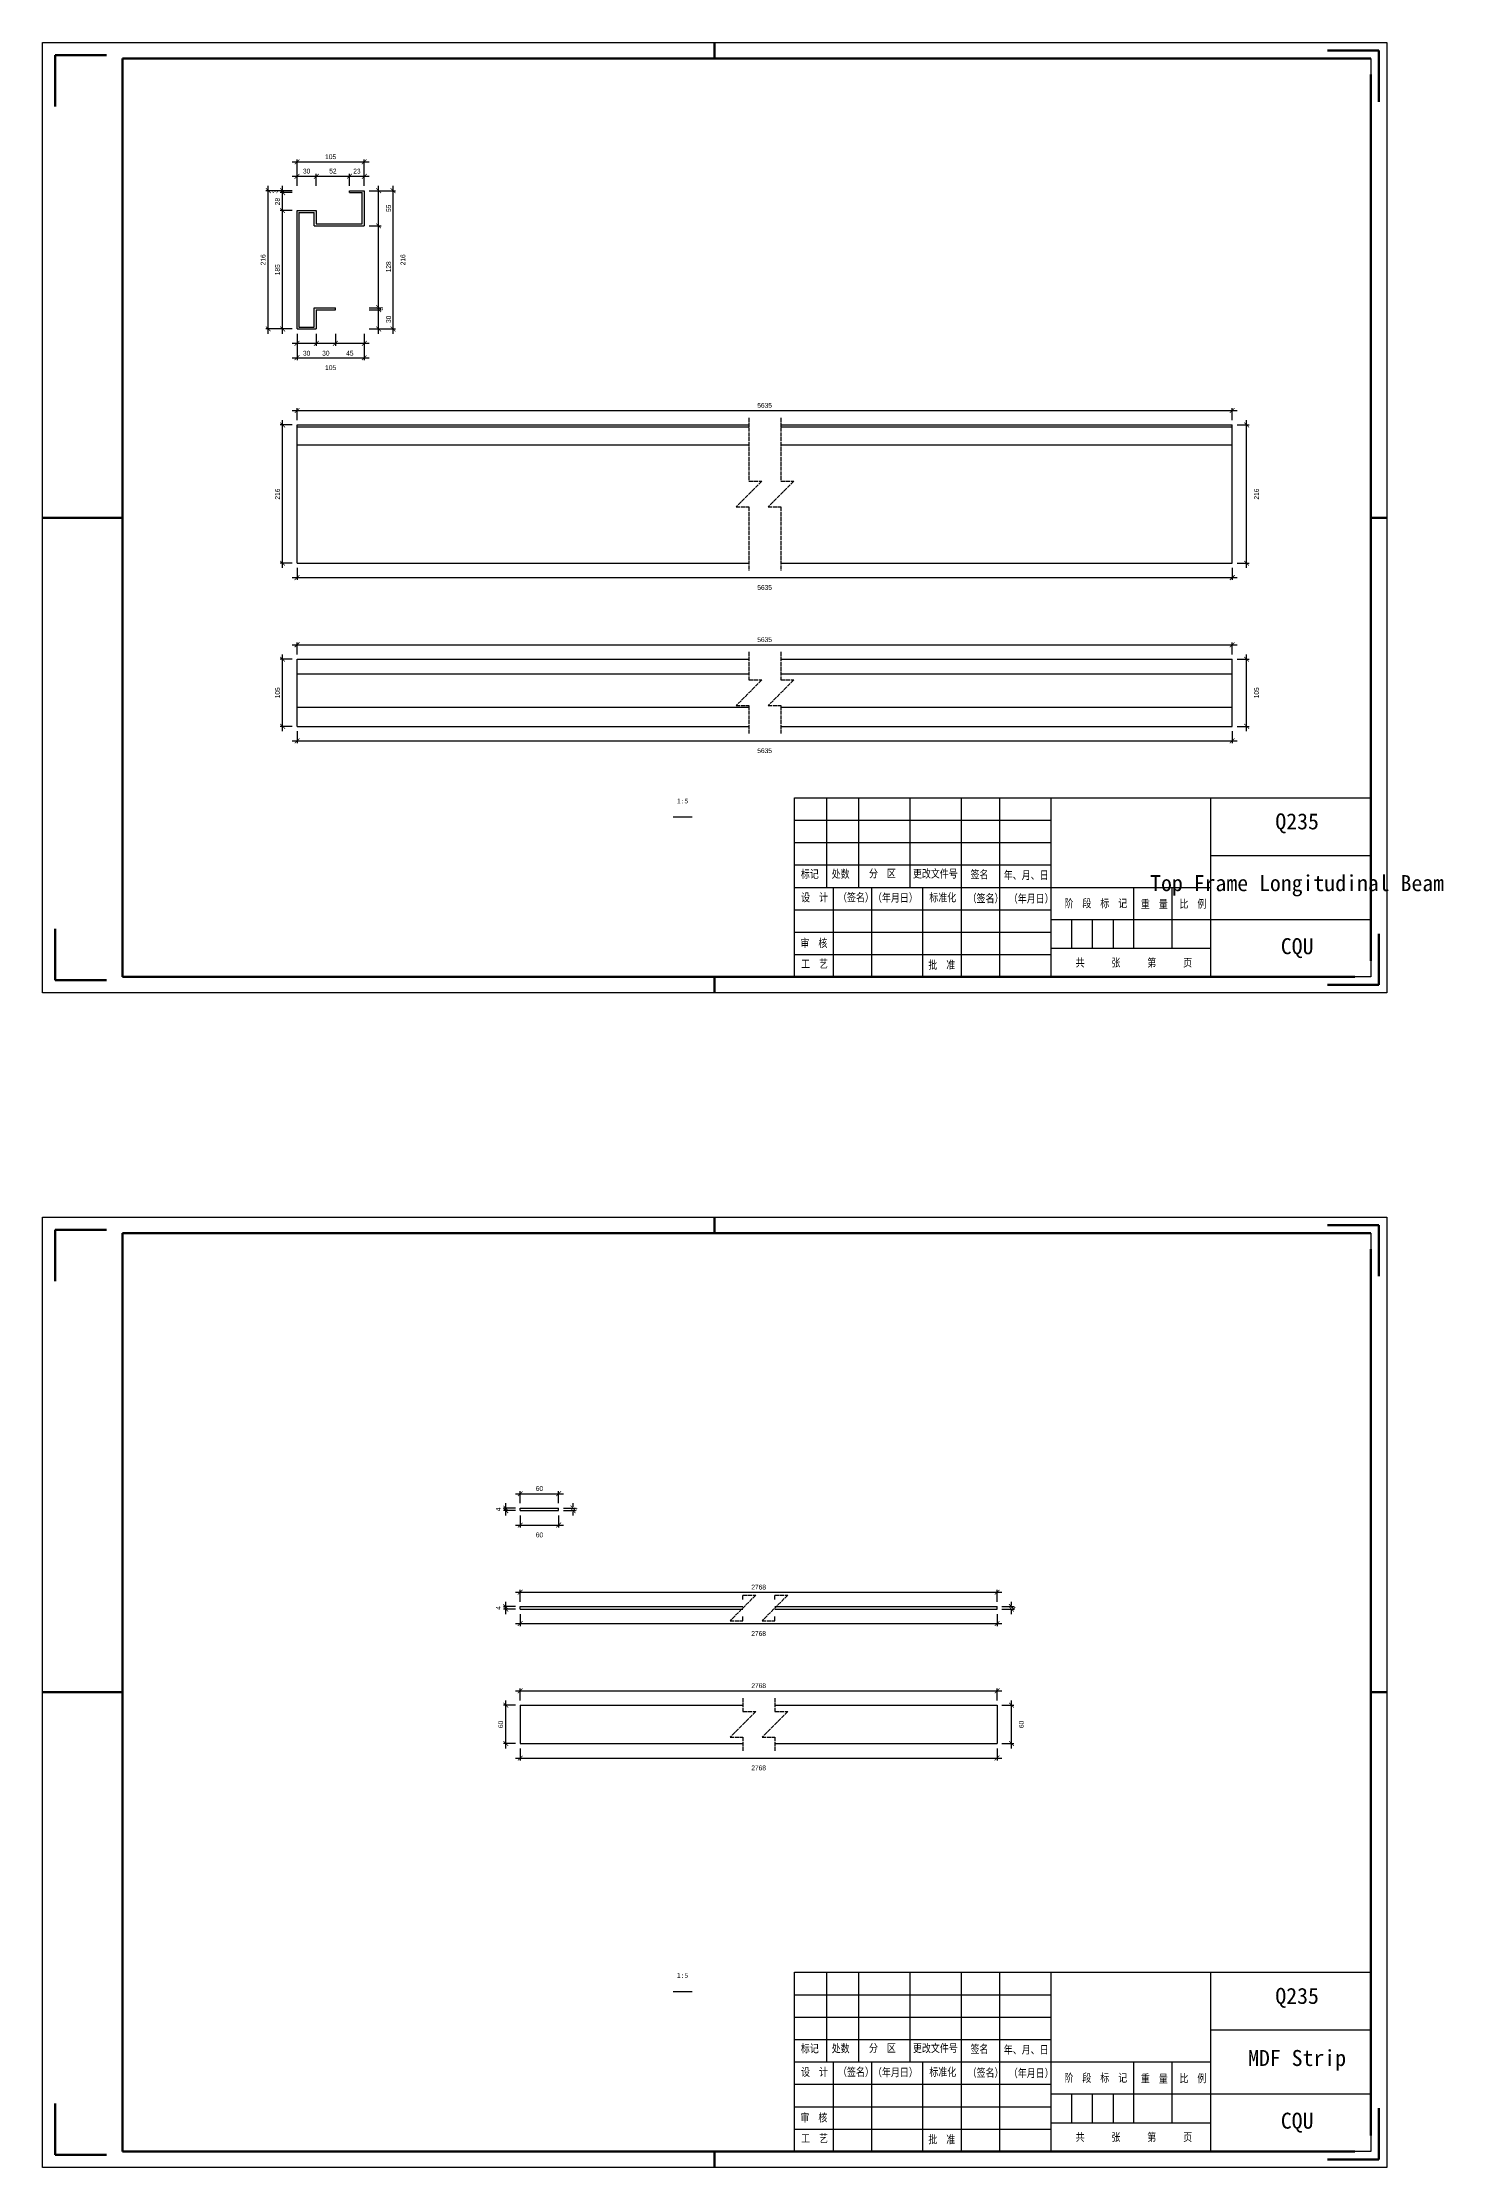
# Model space of a CAD drawing. Header units: millimetres. Extents: x 0 to 1925, y 0 to 4345.
# Drawn here: x 490 to 928, y 1468 to 2132 of the extents above; entities that cross this region are included whole.
import ezdxf

# ---------------------------------------------------------------- set-up
doc = ezdxf.new("R2010")
doc.units = ezdxf.units.MM
doc.linetypes.add('DASHED', pattern=[1.524, 1.27, -0.254])
doc.layers.add('总内框线', color=7, linetype='Continuous', lineweight=50)
doc.layers.add('总外框线', color=7, linetype='Continuous', lineweight=30)
doc.styles.add('OpenSansCondensed-Light', font='OpenSansCondensed-Light.ttf')
doc.styles.add('陈杰（2）', font='gbenor.shx', dxfattribs={"width": 0.8, "bigfont": 'gbcbig.shx'})
doc.dimstyles.new('EZDXF', dxfattribs={"dimtxt": 0.25, "dimasz": 0.175, "dimexe": 0.375, "dimexo": 0.125, "dimgap": 0.1, "dimtad": 1, "dimlfac": 100, "dimzin": 12, "dimdsep": 46, "dimtxsty": 'OpenSansCondensed-Light', "dimblk": 'ARCHTICK', "dimcen": 2.5, "dimazin": 3, "dimtfac": 0.5, "dimtmove": 2, "dimatfit": 3, "dimarcsym": 0})

# ---------------------------------------------------------------- blocks, each defined once
blk = doc.blocks.new('_ARCHTICK')
at = {"color": 0, "linetype": 'ByBlock', "const_width": 0.15}
blk.add_lwpolyline([(-0.5, -0.5), (0.5, 0.5)], dxfattribs=at)

msp = doc.modelspace()

# ---------------------------------------------------------------- linework, layer by layer
for p, q in [((905, 2127), (905, 1942)), ((585.92901, 2085.1), (585.92901, 2085.7)), ((585.92901, 2085.7), (590.52901, 2085.7)), ((585.92901, 2085.1), (589.92901, 2085.1)), ((589.92901, 2075.3), (589.92901, 2085.1)), ((590.52901, 2085.7), (590.52901, 2074.7)), ((569.52901, 2079.5), (575.52901, 2079.5)), ((569.52901, 2042.5), (569.52901, 2079.5)), ((570.12901, 2078.9), (574.92901, 2078.9)), ((570.12901, 2078.9), (570.12901, 2043.1)), ((574.92901, 2074.7), (574.92901, 2078.9)), ((575.52901, 2079.5), (575.52901, 2075.3)), ((574.92901, 2074.7), (590.52901, 2074.7)), ((575.52901, 2075.3), (589.92901, 2075.3)), ((574.92901, 2049.1), (581.52901, 2049.1)), ((574.92901, 2043.1), (574.92901, 2049.1)), ((575.52901, 2048.5), (575.52901, 2042.5)), ((575.52901, 2048.5), (581.52901, 2048.5)), ((581.52901, 2048.5), (581.52901, 2049.1)), ((569.52901, 2042.5), (575.52901, 2042.5)), ((570.12901, 2043.1), (574.92901, 2043.1)), ((569.52901, 2011.9), (569.52901, 2012.5)), ((569.52901, 2012.5), (710.72901, 2012.5)), ((720.72901, 2012.5), (861.72901, 2012.5)), ((861.72901, 2011.9), (861.72901, 2012.5)), ((569.52901, 2011.9), (710.72901, 2011.9)), ((569.52901, 2006.3), (569.52901, 2011.9)), ((569.52901, 1969.3), (569.52901, 2006.3)), ((569.52901, 2006.3), (710.72901, 2006.3)), ((720.72901, 2011.9), (861.72901, 2011.9)), ((720.72901, 2006.3), (861.72901, 2006.3)), ((861.72901, 2006.3), (861.72901, 2011.9)), ((861.72901, 1969.3), (861.72901, 2006.3)), ((569.52901, 1969.3), (710.72901, 1969.3)), ((720.72901, 1969.3), (861.72901, 1969.3)), ((569.52901, 1934.7), (569.52901, 1939.3)), ((569.52901, 1939.3), (710.72901, 1939.3)), ((720.72901, 1939.3), (861.72901, 1939.3)), ((861.72901, 1934.7), (861.72901, 1939.3)), ((569.52901, 1934.7), (710.72901, 1934.7)), ((569.52901, 1924.3), (569.52901, 1934.7)), ((720.72901, 1934.7), (861.72901, 1934.7)), ((861.72901, 1924.3), (861.72901, 1934.7)), ((569.52901, 1918.3), (569.52901, 1924.3)), ((569.52901, 1924.3), (710.72901, 1924.3)), ((720.72901, 1924.3), (861.72901, 1924.3)), ((861.72901, 1918.3), (861.72901, 1924.3)), ((569.52901, 1918.3), (710.72901, 1918.3)), ((720.72901, 1918.3), (861.72901, 1918.3)), ((725, 1896), (905, 1896)), ((725, 1840), (725, 1896)), ((735, 1896), (735, 1868)), ((745, 1896), (745, 1868)), ((761, 1896), (761, 1868)), ((777, 1896), (777, 1868)), ((789, 1896), (789, 1840)), ((805, 1896), (805, 1840)), ((855, 1840), (855, 1896)), ((905, 1896), (905, 1840)), ((687, 1890), (693, 1890)), ((725, 1889), (805, 1889)), ((725, 1882), (805, 1882)), ((725, 1875), (805, 1875)), ((855, 1878), (905, 1878)), ((725, 1868), (855, 1868)), ((737, 1868), (737, 1840)), ((749, 1868), (749, 1840)), ((765, 1868), (765, 1840)), ((777, 1868), (777, 1840)), ((831, 1849), (831, 1868)), ((843, 1849), (843, 1868)), ((725, 1861), (805, 1861)), ((725, 1854), (805, 1854)), ((805, 1858), (855, 1858)), ((811.5, 1858), (811.5, 1849)), ((818, 1858), (818, 1849)), ((824.5, 1858), (824.5, 1849)), ((855, 1858), (905, 1858)), ((725, 1847), (805, 1847)), ((805, 1849), (855, 1849)), ((905, 1840), (725, 1840)), ((905, 1760), (905, 1575)), ((639.25401, 1674.05), (651.25401, 1674.05)), ((639.25401, 1673.25), (639.25401, 1674.05)), ((651.25401, 1673.25), (651.25401, 1674.05)), ((639.25401, 1673.25), (651.25401, 1673.25)), ((639.25401, 1643.25), (708.85401, 1643.25)), ((639.25401, 1642.45), (639.25401, 1643.25)), ((639.25401, 1642.45), (708.85401, 1642.45)), ((718.85401, 1643.25), (788.25401, 1643.25)), ((718.85401, 1642.45), (788.25401, 1642.45)), ((788.25401, 1642.45), (788.25401, 1643.25)), ((639.25401, 1612.45), (708.85401, 1612.45)), ((639.25401, 1612.45), (639.25401, 1600.45)), ((718.85401, 1612.45), (788.25401, 1612.45)), ((788.25401, 1612.45), (788.25401, 1600.45)), ((639.25401, 1600.45), (708.85401, 1600.45)), ((718.85401, 1600.45), (788.25401, 1600.45)), ((725, 1529), (905, 1529)), ((725, 1473), (725, 1529)), ((735, 1529), (735, 1501)), ((745, 1529), (745, 1501)), ((761, 1529), (761, 1501)), ((777, 1529), (777, 1501)), ((789, 1529), (789, 1473)), ((805, 1529), (805, 1473)), ((855, 1473), (855, 1529)), ((905, 1529), (905, 1473)), ((687, 1523), (693, 1523)), ((725, 1522), (805, 1522)), ((725, 1515), (805, 1515)), ((725, 1508), (805, 1508)), ((855, 1511), (905, 1511)), ((725, 1501), (855, 1501)), ((737, 1501), (737, 1473)), ((749, 1501), (749, 1473)), ((765, 1501), (765, 1473)), ((777, 1501), (777, 1473)), ((831, 1482), (831, 1501)), ((843, 1482), (843, 1501)), ((725, 1494), (805, 1494)), ((805, 1491), (855, 1491)), ((811.5, 1491), (811.5, 1482)), ((818, 1491), (818, 1482)), ((824.5, 1491), (824.5, 1482)), ((855, 1491), (905, 1491)), ((725, 1487), (805, 1487)), ((805, 1482), (855, 1482)), ((725, 1480), (805, 1480)), ((905, 1473), (725, 1473))]:
    msp.add_line(p, q)
at = {"linetype": 'DASHED'}
for p, q in [((710.72901, 2014.75), (710.72901, 1994.9)), ((720.72901, 2014.75), (720.72901, 1994.9)), ((714.72901, 1994.9), (706.72901, 1986.9)), ((710.72901, 1994.9), (714.72901, 1994.9)), ((724.72901, 1994.9), (716.72901, 1986.9)), ((720.72901, 1994.9), (724.72901, 1994.9)), ((706.72901, 1986.9), (710.72901, 1986.9)), ((710.72901, 1986.9), (710.72901, 1967.05)), ((716.72901, 1986.9), (720.72901, 1986.9)), ((720.72901, 1986.9), (720.72901, 1967.05)), ((710.72901, 1941.55), (710.72901, 1932.8)), ((720.72901, 1941.55), (720.72901, 1932.8)), ((714.72901, 1932.8), (706.72901, 1924.8)), ((710.72901, 1932.8), (714.72901, 1932.8)), ((724.72901, 1932.8), (716.72901, 1924.8)), ((720.72901, 1932.8), (724.72901, 1932.8)), ((706.72901, 1924.8), (710.72901, 1924.8)), ((710.72901, 1924.8), (710.72901, 1916.05)), ((716.72901, 1924.8), (720.72901, 1924.8)), ((720.72901, 1924.8), (720.72901, 1916.05)), ((712.85401, 1646.85), (704.85401, 1638.85)), ((708.85401, 1645.5), (708.85401, 1646.85)), ((708.85401, 1646.85), (712.85401, 1646.85)), ((722.85401, 1646.85), (714.85401, 1638.85)), ((718.85401, 1645.5), (718.85401, 1646.85)), ((718.85401, 1646.85), (722.85401, 1646.85)), ((708.85401, 1638.85), (708.85401, 1640.2)), ((718.85401, 1638.85), (718.85401, 1640.2)), ((704.85401, 1638.85), (708.85401, 1638.85)), ((714.85401, 1638.85), (718.85401, 1638.85)), ((708.85401, 1614.7), (708.85401, 1610.45)), ((718.85401, 1614.7), (718.85401, 1610.45)), ((712.85401, 1610.45), (704.85401, 1602.45)), ((708.85401, 1610.45), (712.85401, 1610.45)), ((722.85401, 1610.45), (714.85401, 1602.45)), ((718.85401, 1610.45), (722.85401, 1610.45)), ((704.85401, 1602.45), (708.85401, 1602.45)), ((708.85401, 1602.45), (708.85401, 1598.2)), ((714.85401, 1602.45), (718.85401, 1602.45)), ((718.85401, 1602.45), (718.85401, 1598.2))]:
    msp.add_line(p, q, dxfattribs=at)
at = {"layer": '总内框线'}
for p, q in [((700, 2127), (700, 2132)), ((494, 2128), (494, 2112)), ((494, 2128), (510, 2128)), ((515, 1840), (515, 2127)), ((515, 2127), (905, 2127)), ((907.5, 2129.5), (891.5, 2129.5)), ((907.5, 2129.5), (907.5, 2113.5)), ((905, 2122), (905, 1845)), ((490, 1983.5), (515, 1983.5)), ((905, 1983.5), (910, 1983.5)), ((494, 1839), (494, 1855)), ((907.5, 1837.5), (907.5, 1853.5)), ((900, 1840), (515, 1840)), ((700, 1835), (700, 1840)), ((494, 1839), (510, 1839)), ((907.5, 1837.5), (891.5, 1837.5)), ((494, 1761), (494, 1745)), ((494, 1761), (510, 1761)), ((515, 1473), (515, 1760)), ((515, 1760), (905, 1760)), ((700, 1760), (700, 1765)), ((907.5, 1762.5), (891.5, 1762.5)), ((907.5, 1762.5), (907.5, 1746.5)), ((905, 1755), (905, 1478)), ((490, 1616.5), (515, 1616.5)), ((905, 1616.5), (910, 1616.5)), ((494, 1472), (494, 1488)), ((907.5, 1470.5), (907.5, 1486.5)), ((494, 1472), (510, 1472)), ((900, 1473), (515, 1473)), ((700, 1468), (700, 1473)), ((907.5, 1470.5), (891.5, 1470.5))]:
    msp.add_line(p, q, dxfattribs=at)
at = {"layer": '总外框线'}
for p, q in [((490, 1835), (490, 2132)), ((490, 2132), (910, 2132)), ((910, 2132), (910, 1835)), ((910, 1835), (490, 1835)), ((490, 1468), (490, 1765)), ((490, 1765), (910, 1765)), ((910, 1765), (910, 1468)), ((910, 1468), (490, 1468))]:
    msp.add_line(p, q, dxfattribs=at)

# ---------------------------------------------------------------- texts
at = {"attachment_point": 5}
for s, insert, char_height in [('1:5', (690, 1895), 1.5), ('Q235', (882, 1888), 5), ('Top Frame Longitudinal Beam', (882, 1868.5), 5), ('CQU', (882, 1849), 5), ('1:5', (690, 1528), 1.5), ('Q235', (882, 1521), 5), ('MDF Strip', (882, 1501.5), 5), ('CQU', (882, 1482), 5)]:
    msp.add_mtext(s, dxfattribs=dict(at, insert=insert, char_height=char_height))
at = {"char_height": 2.5, "width": 93.0192856, "attachment_point": 1, "style": '陈杰（2）'}
for s, insert in [('{\\fSimSun|b0|i0|c134|p2;标记}', (726.95482, 1873.44053)), ('{\\fSimSun|b0|i0|c134|p2;处数}', (736.57596, 1873.45543)), ('{\\fSimSun|b0|i0|c134|p2;分\u3000区}', (748.23692, 1873.57959)), ('{\\fSimSun|b0|i0|c134|p2;更改文件号}', (761.97169, 1873.52496)), ('{\\fSimSun|b0|i0|c134|p2;签名}', (779.95608, 1873.2667)), ('{\\fSimSun|b0|i0|c134|p2;年、月、日}', (790.35064, 1873.07301)), ('{\\fSimSun|b0|i0|c134|p2;设\u3000计}', (727.01432, 1866.10007)), ('{\\fSimSun|b0|i0|c134|p2;（签名）}', (738.55629, 1866.10007)), ('{\\fSimSun|b0|i0|c134|p2;\u3000（年月日）}', (746.68156, 1865.98584)), ('{\\fSimSun|b0|i0|c134|p2;标准化}', (767.08823, 1866.08517)), ('{\\fSimSun|b0|i0|c134|p2;（签名）}', (779.05516, 1865.83685)), ('{\\fSimSun|b0|i0|c134|p2;（年月日）}', (791.923, 1865.73752)), ('{\\fSimSun|b0|i0|c134|p2;阶\u3000段\u3000标\u3000记}', (809.30395, 1864.25254)), ('{\\fSimSun|b0|i0|c134|p2;重\u3000量}', (833.18681, 1864.02408)), ('{\\fSimSun|b0|i0|c134|p2;比\u3000例}', (845.23873, 1864.09361)), ('{\\fSimSun|b0|i0|c134|p2;审\u3000核}', (726.81034, 1851.83138)), ('{\\fSimSun|b0|i0|c134|p2;共\u3000\u3000\u3000张\u3000\u3000\u3000第\u3000\u3000\u3000页}', (812.79713, 1845.72757)), ('{\\fSimSun|b0|i0|c134|p2;工\u3000艺}', (727.01432, 1845.34515)), ('{\\fSimSun|b0|i0|c134|p2;批\u3000准}', (766.78226, 1845.0273)), ('{\\fSimSun|b0|i0|c134|p2;标记}', (726.95482, 1506.44053)), ('{\\fSimSun|b0|i0|c134|p2;处数}', (736.57596, 1506.45543)), ('{\\fSimSun|b0|i0|c134|p2;分\u3000区}', (748.23692, 1506.57959)), ('{\\fSimSun|b0|i0|c134|p2;更改文件号}', (761.97169, 1506.52496)), ('{\\fSimSun|b0|i0|c134|p2;签名}', (779.95608, 1506.2667)), ('{\\fSimSun|b0|i0|c134|p2;年、月、日}', (790.35064, 1506.07301)), ('{\\fSimSun|b0|i0|c134|p2;设\u3000计}', (727.01432, 1499.10007)), ('{\\fSimSun|b0|i0|c134|p2;（签名）}', (738.55629, 1499.10007)), ('{\\fSimSun|b0|i0|c134|p2;\u3000（年月日）}', (746.68156, 1498.98584)), ('{\\fSimSun|b0|i0|c134|p2;标准化}', (767.08823, 1499.08517)), ('{\\fSimSun|b0|i0|c134|p2;（签名）}', (779.05516, 1498.83685)), ('{\\fSimSun|b0|i0|c134|p2;（年月日）}', (791.923, 1498.73752)), ('{\\fSimSun|b0|i0|c134|p2;阶\u3000段\u3000标\u3000记}', (809.30395, 1497.25254)), ('{\\fSimSun|b0|i0|c134|p2;重\u3000量}', (833.18681, 1497.02408)), ('{\\fSimSun|b0|i0|c134|p2;比\u3000例}', (845.23873, 1497.09361)), ('{\\fSimSun|b0|i0|c134|p2;审\u3000核}', (726.81034, 1484.83138)), ('{\\fSimSun|b0|i0|c134|p2;工\u3000艺}', (727.01432, 1478.34515)), ('{\\fSimSun|b0|i0|c134|p2;批\u3000准}', (766.78226, 1478.0273)), ('{\\fSimSun|b0|i0|c134|p2;共\u3000\u3000\u3000张\u3000\u3000\u3000第\u3000\u3000\u3000页}', (812.79713, 1478.72757))]:
    msp.add_mtext(s, dxfattribs=dict(at, insert=insert))

# ---------------------------------------------------------------- dimensions: what is measured, and where the dimension line sits
for base, p1, p2, location, text, override in [((569.52901, 2094.7), (569.52901, 2085.7), (590.52901, 2085.7), (580.02901, 2096.3), '105', {"dimtxt": 1.5, "dimasz": 1.5, "dimexe": 0.75, "dimexo": 1.5, "dimtad": 1, "dimlfac": 5, "dimblk": 'ARCHTICK', "dimsah": 0, "dimtsz": 0, "dimdle": 1.5, "dimtmove": 2}), ((569.52901, 2033.5), (569.52901, 2042.5), (590.52901, 2042.5), (580.02901, 2030.4), '105', {"dimtxt": 1.5, "dimasz": 1.5, "dimexe": 0.75, "dimexo": 1.5, "dimtad": 4, "dimlfac": 5, "dimblk": 'ARCHTICK', "dimsah": 0, "dimtsz": 0, "dimdle": 1.5, "dimtmove": 2}), ((569.52901, 2017), (569.52901, 2012.5), (861.72901, 2012.5), (715.62901, 2018.6), '5635', {"dimtxt": 1.5, "dimasz": 1.5, "dimexe": 0.75, "dimexo": 1.5, "dimtad": 1, "dimlfac": 5, "dimblk": 'ARCHTICK', "dimsah": 0, "dimtsz": 0, "dimdle": 1.5, "dimtmove": 2}), ((569.52901, 1964.8), (569.52901, 1969.3), (861.72901, 1969.3), (715.62901, 1961.7), '5635', {"dimtxt": 1.5, "dimasz": 1.5, "dimexe": 0.75, "dimexo": 1.5, "dimtad": 4, "dimlfac": 5, "dimblk": 'ARCHTICK', "dimsah": 0, "dimtsz": 0, "dimdle": 1.5, "dimtmove": 2}), ((569.52901, 1943.8), (569.52901, 1939.3), (861.72901, 1939.3), (715.62901, 1945.4), '5635', {"dimtxt": 1.5, "dimasz": 1.5, "dimexe": 0.75, "dimexo": 1.5, "dimtad": 1, "dimlfac": 5, "dimblk": 'ARCHTICK', "dimsah": 0, "dimtsz": 0, "dimdle": 1.5, "dimtmove": 2}), ((569.52901, 1913.8), (569.52901, 1918.3), (861.72901, 1918.3), (715.62901, 1910.7), '5635', {"dimtxt": 1.5, "dimasz": 1.5, "dimexe": 0.75, "dimexo": 1.5, "dimtad": 4, "dimlfac": 5, "dimblk": 'ARCHTICK', "dimsah": 0, "dimtsz": 0, "dimdle": 1.5, "dimtmove": 2}), ((639.25401, 1678.55), (639.25401, 1674.05), (651.25401, 1674.05), (645.25401, 1680.15), '60', {"dimtxt": 1.5, "dimasz": 1.5, "dimexe": 0.75, "dimexo": 1.5, "dimtad": 1, "dimlfac": 5, "dimblk": 'ARCHTICK', "dimsah": 0, "dimtsz": 0, "dimdle": 1.5, "dimtmove": 2}), ((639.25401, 1668.75), (639.25401, 1673.25), (651.25401, 1673.25), (645.25401, 1665.65), '60', {"dimtxt": 1.5, "dimasz": 1.5, "dimexe": 0.75, "dimexo": 1.5, "dimtad": 4, "dimlfac": 5, "dimblk": 'ARCHTICK', "dimsah": 0, "dimtsz": 0, "dimdle": 1.5, "dimtmove": 2}), ((639.25401, 1647.75), (639.25401, 1643.25), (788.25401, 1643.25), (713.75401, 1649.35), '2768', {"dimtxt": 1.5, "dimasz": 1.5, "dimexe": 0.75, "dimexo": 1.5, "dimtad": 1, "dimlfac": 5, "dimblk": 'ARCHTICK', "dimsah": 0, "dimtsz": 0, "dimdle": 1.5, "dimtmove": 2}), ((639.25401, 1637.95), (639.25401, 1642.45), (788.25401, 1642.45), (713.75401, 1634.85), '2768', {"dimtxt": 1.5, "dimasz": 1.5, "dimexe": 0.75, "dimexo": 1.5, "dimtad": 4, "dimlfac": 5, "dimblk": 'ARCHTICK', "dimsah": 0, "dimtsz": 0, "dimdle": 1.5, "dimtmove": 2}), ((639.25401, 1616.95), (639.25401, 1612.45), (788.25401, 1612.45), (713.75401, 1618.55), '2768', {"dimtxt": 1.5, "dimasz": 1.5, "dimexe": 0.75, "dimexo": 1.5, "dimtad": 1, "dimlfac": 5, "dimblk": 'ARCHTICK', "dimsah": 0, "dimtsz": 0, "dimdle": 1.5, "dimtmove": 2}), ((639.25401, 1595.95), (639.25401, 1600.45), (788.25401, 1600.45), (713.75401, 1592.85), '2768', {"dimtxt": 1.5, "dimasz": 1.5, "dimexe": 0.75, "dimexo": 1.5, "dimtad": 4, "dimlfac": 5, "dimblk": 'ARCHTICK', "dimsah": 0, "dimtsz": 0, "dimdle": 1.5, "dimtmove": 2})]:
    msp.add_linear_dim(base=base, p1=p1, p2=p2, location=location, text=text, dimstyle='EZDXF', override=override).render()
for base, p1, p2, location, override in [((569.52901, 2090.2), (569.52901, 2085.7), (575.52901, 2085.7), (572.52901, 2091.8), {"dimtxt": 1.5, "dimasz": 1.5, "dimexe": 0.75, "dimexo": 1.5, "dimtad": 1, "dimlfac": 5, "dimblk": 'ARCHTICK', "dimsah": 0, "dimtsz": 0, "dimdle": 1.5, "dimtmove": 2}), ((575.52901, 2090.2), (575.52901, 2085.7), (585.92901, 2085.7), (580.72901, 2091.8), {"dimtxt": 1.5, "dimasz": 1.5, "dimexe": 0.75, "dimexo": 1.5, "dimtad": 1, "dimlfac": 5, "dimblk": 'ARCHTICK', "dimsah": 0, "dimtsz": 0, "dimdle": 1.5, "dimtmove": 2}), ((585.92901, 2090.2), (585.92901, 2085.7), (590.52901, 2085.7), (588.22901, 2091.8), {"dimtxt": 1.5, "dimasz": 1.5, "dimexe": 0.75, "dimexo": 1.5, "dimtad": 1, "dimlfac": 5, "dimblk": 'ARCHTICK', "dimsah": 0, "dimtsz": 0, "dimdle": 1.5, "dimtmove": 2}), ((569.52901, 2038), (569.52901, 2042.5), (575.52901, 2042.5), (572.52901, 2034.9), {"dimtxt": 1.5, "dimasz": 1.5, "dimexe": 0.75, "dimexo": 1.5, "dimtad": 4, "dimlfac": 5, "dimblk": 'ARCHTICK', "dimsah": 0, "dimtsz": 0, "dimdle": 1.5, "dimtmove": 2}), ((575.52901, 2038), (575.52901, 2042.5), (581.52901, 2042.5), (578.52901, 2034.9), {"dimtxt": 1.5, "dimasz": 1.5, "dimexe": 0.75, "dimexo": 1.5, "dimtad": 4, "dimlfac": 5, "dimblk": 'ARCHTICK', "dimsah": 0, "dimtsz": 0, "dimdle": 1.5, "dimtmove": 2}), ((581.52901, 2038), (581.52901, 2042.5), (590.52901, 2042.5), (586.02901, 2034.9), {"dimtxt": 1.5, "dimasz": 1.5, "dimexe": 0.75, "dimexo": 1.5, "dimtad": 4, "dimlfac": 5, "dimblk": 'ARCHTICK', "dimsah": 0, "dimtsz": 0, "dimdle": 1.5, "dimtmove": 2})]:
    msp.add_linear_dim(base=base, p1=p1, p2=p2, location=location, dimstyle='EZDXF', override=override).render()
for base, p1, p2, location, text, override in [((560.52901, 2042.5), (569.52901, 2042.5), (569.52901, 2085.7), (558.92901, 2064.1), '216', {"dimtxt": 1.5, "dimasz": 1.5, "dimexe": 0.75, "dimexo": 1.5, "dimtad": 1, "dimlfac": 5, "dimblk": 'ARCHTICK', "dimsah": 0, "dimtsz": 0, "dimdle": 1.5, "dimtmove": 2}), ((599.52901, 2042.5), (590.52901, 2042.5), (590.52901, 2085.7), (602.62901, 2064.1), '216', {"dimtxt": 1.5, "dimasz": 1.5, "dimexe": 0.75, "dimexo": 1.5, "dimtad": 4, "dimlfac": 5, "dimblk": 'ARCHTICK', "dimsah": 0, "dimtsz": 0, "dimdle": 1.5, "dimtmove": 2}), ((565.02901, 1969.3), (569.52901, 1969.3), (569.52901, 2012.5), (563.42901, 1990.9), '216', {"dimtxt": 1.5, "dimasz": 1.5, "dimexe": 0.75, "dimexo": 1.5, "dimtad": 1, "dimlfac": 5, "dimblk": 'ARCHTICK', "dimsah": 0, "dimtsz": 0, "dimdle": 1.5, "dimtmove": 2}), ((866.22901, 1969.3), (861.72901, 1969.3), (861.72901, 2012.5), (869.32901, 1990.9), '216', {"dimtxt": 1.5, "dimasz": 1.5, "dimexe": 0.75, "dimexo": 1.5, "dimtad": 4, "dimlfac": 5, "dimblk": 'ARCHTICK', "dimsah": 0, "dimtsz": 0, "dimdle": 1.5, "dimtmove": 2}), ((565.02901, 1918.3), (569.52901, 1918.3), (569.52901, 1939.3), (563.42901, 1928.8), '105', {"dimtxt": 1.5, "dimasz": 1.5, "dimexe": 0.75, "dimexo": 1.5, "dimtad": 1, "dimlfac": 5, "dimblk": 'ARCHTICK', "dimsah": 0, "dimtsz": 0, "dimdle": 1.5, "dimtmove": 2}), ((866.22901, 1918.3), (861.72901, 1918.3), (861.72901, 1939.3), (869.32901, 1928.8), '105', {"dimtxt": 1.5, "dimasz": 1.5, "dimexe": 0.75, "dimexo": 1.5, "dimtad": 4, "dimlfac": 5, "dimblk": 'ARCHTICK', "dimsah": 0, "dimtsz": 0, "dimdle": 1.5, "dimtmove": 2}), ((634.75401, 1673.25), (639.25401, 1673.25), (639.25401, 1674.05), (632.40401, 1673.65), '4', {"dimtxt": 1.5, "dimasz": 1.5, "dimexe": 0.75, "dimexo": 1.5, "dimtad": 1, "dimlfac": 5, "dimblk": 'ARCHTICK', "dimsah": 0, "dimtsz": 0, "dimdle": 1.5, "dimtmove": 2}), ((655.75401, 1673.25), (651.25401, 1673.25), (651.25401, 1674.05), (656.40401, 1673.65), '4', {"dimtxt": 1.5, "dimasz": 1.5, "dimexe": 0.75, "dimexo": 1.5, "dimtad": 4, "dimlfac": 5, "dimblk": 'ARCHTICK', "dimsah": 0, "dimtsz": 0, "dimdle": 1.5, "dimtmove": 2}), ((634.75401, 1642.45), (639.25401, 1642.45), (639.25401, 1643.25), (632.40401, 1642.85), '4', {"dimtxt": 1.5, "dimasz": 1.5, "dimexe": 0.75, "dimexo": 1.5, "dimtad": 1, "dimlfac": 5, "dimblk": 'ARCHTICK', "dimsah": 0, "dimtsz": 0, "dimdle": 1.5, "dimtmove": 2}), ((792.75401, 1642.45), (788.25401, 1642.45), (788.25401, 1643.25), (793.40401, 1642.85), '4', {"dimtxt": 1.5, "dimasz": 1.5, "dimexe": 0.75, "dimexo": 1.5, "dimtad": 4, "dimlfac": 5, "dimblk": 'ARCHTICK', "dimsah": 0, "dimtsz": 0, "dimdle": 1.5, "dimtmove": 2}), ((634.75401, 1600.45), (639.25401, 1600.45), (639.25401, 1612.45), (633.15401, 1606.45), '60', {"dimtxt": 1.5, "dimasz": 1.5, "dimexe": 0.75, "dimexo": 1.5, "dimtad": 1, "dimlfac": 5, "dimblk": 'ARCHTICK', "dimsah": 0, "dimtsz": 0, "dimdle": 1.5, "dimtmove": 2}), ((792.75401, 1600.45), (788.25401, 1600.45), (788.25401, 1612.45), (795.85401, 1606.45), '60', {"dimtxt": 1.5, "dimasz": 1.5, "dimexe": 0.75, "dimexo": 1.5, "dimtad": 4, "dimlfac": 5, "dimblk": 'ARCHTICK', "dimsah": 0, "dimtsz": 0, "dimdle": 1.5, "dimtmove": 2})]:
    msp.add_linear_dim(base=base, p1=p1, p2=p2, angle=90, location=location, text=text, dimstyle='EZDXF', override=override).render()
for base, p1, p2, location, override in [((565.02901, 2085.1), (569.52901, 2085.1), (569.52901, 2085.7), (562.67901, 2085.4), {"dimtxt": 1.5, "dimasz": 1.5, "dimexe": 0.75, "dimexo": 1.5, "dimtad": 1, "dimlfac": 5, "dimblk": 'ARCHTICK', "dimsah": 0, "dimtsz": 0, "dimdle": 1.5, "dimtmove": 2}), ((565.02901, 2079.5), (569.52901, 2079.5), (569.52901, 2085.1), (563.42901, 2082.3), {"dimtxt": 1.5, "dimasz": 1.5, "dimexe": 0.75, "dimexo": 1.5, "dimtad": 1, "dimlfac": 5, "dimblk": 'ARCHTICK', "dimsah": 0, "dimtsz": 0, "dimdle": 1.5, "dimtmove": 2}), ((595.02901, 2074.7), (590.52901, 2074.7), (590.52901, 2085.7), (598.12901, 2080.2), {"dimtxt": 1.5, "dimasz": 1.5, "dimexe": 0.75, "dimexo": 1.5, "dimtad": 4, "dimlfac": 5, "dimblk": 'ARCHTICK', "dimsah": 0, "dimtsz": 0, "dimdle": 1.5, "dimtmove": 2}), ((565.02901, 2042.5), (569.52901, 2042.5), (569.52901, 2079.5), (563.42901, 2061), {"dimtxt": 1.5, "dimasz": 1.5, "dimexe": 0.75, "dimexo": 1.5, "dimtad": 1, "dimlfac": 5, "dimblk": 'ARCHTICK', "dimsah": 0, "dimtsz": 0, "dimdle": 1.5, "dimtmove": 2}), ((595.02901, 2049.1), (590.52901, 2049.1), (590.52901, 2074.7), (598.12901, 2061.9), {"dimtxt": 1.5, "dimasz": 1.5, "dimexe": 0.75, "dimexo": 1.5, "dimtad": 4, "dimlfac": 5, "dimblk": 'ARCHTICK', "dimsah": 0, "dimtsz": 0, "dimdle": 1.5, "dimtmove": 2}), ((595.02901, 2048.5), (590.52901, 2048.5), (590.52901, 2049.1), (595.67901, 2048.8), {"dimtxt": 1.5, "dimasz": 1.5, "dimexe": 0.75, "dimexo": 1.5, "dimtad": 4, "dimlfac": 5, "dimblk": 'ARCHTICK', "dimsah": 0, "dimtsz": 0, "dimdle": 1.5, "dimtmove": 2}), ((595.02901, 2042.5), (590.52901, 2042.5), (590.52901, 2048.5), (598.12901, 2045.5), {"dimtxt": 1.5, "dimasz": 1.5, "dimexe": 0.75, "dimexo": 1.5, "dimtad": 4, "dimlfac": 5, "dimblk": 'ARCHTICK', "dimsah": 0, "dimtsz": 0, "dimdle": 1.5, "dimtmove": 2})]:
    msp.add_linear_dim(base=base, p1=p1, p2=p2, angle=90, location=location, dimstyle='EZDXF', override=override).render()

doc.saveas('drawing.dxf')
